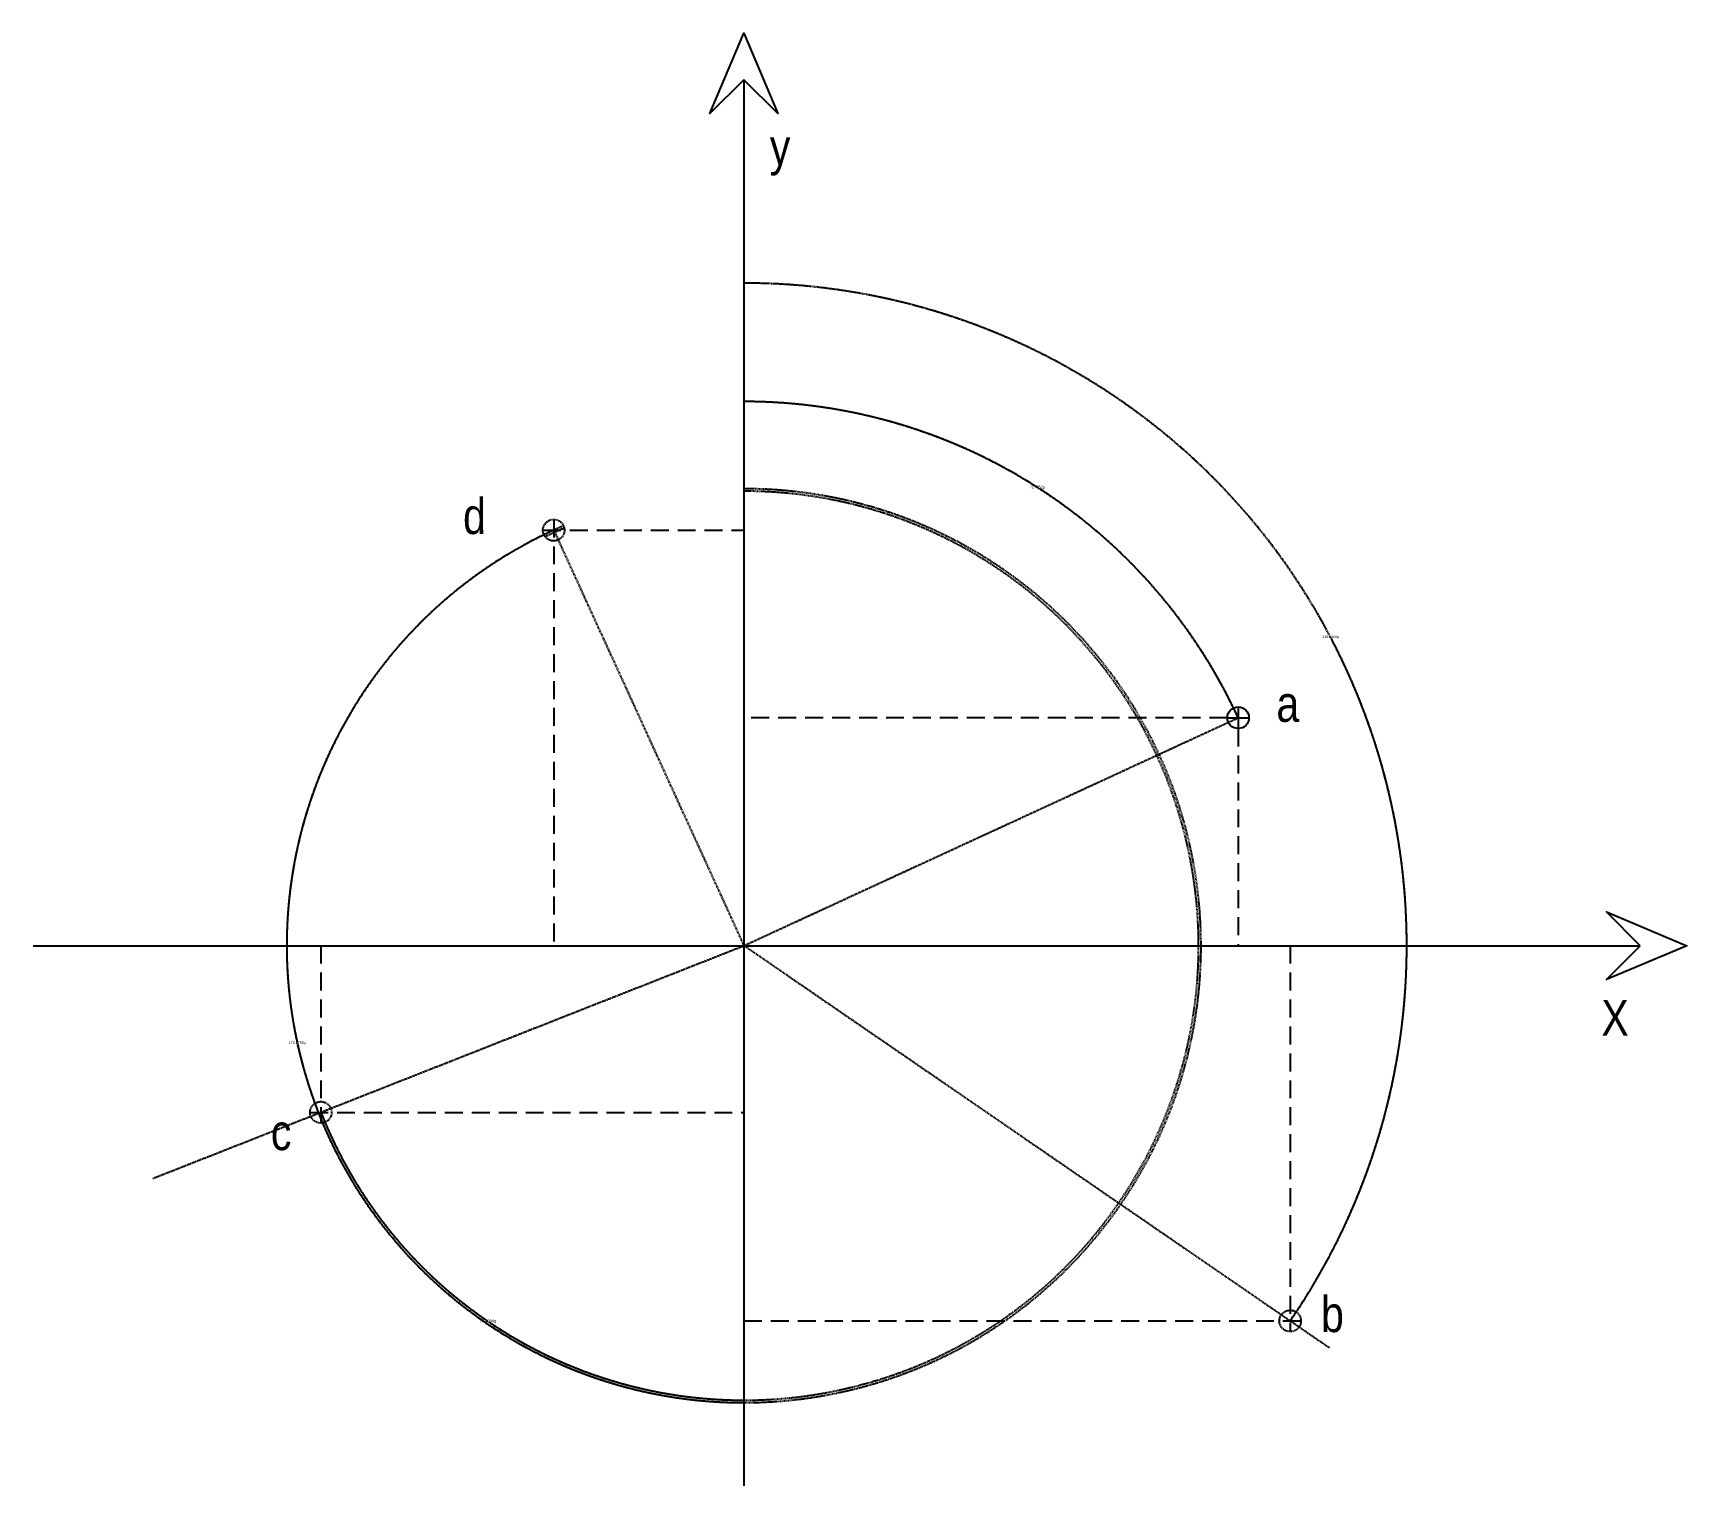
# Model space of a CAD drawing. Header units: metres. Extents: x -178 to 283, y -140 to 264.
import ezdxf

# ---------------------------------------------------------------- set-up
doc = ezdxf.new("R2010")
doc.units = ezdxf.units.M
doc.header["$MEASUREMENT"] = 0
doc.linetypes.add('TRATTEGGIATA', pattern=[0.75, 0.5, -0.25])
doc.linetypes.add('TRATTEGGIATA2', pattern=[0.375, 0.25, -0.125])
doc.styles.get("Standard").update_dxf_attribs({"font": 'arial.ttf'})
doc.styles.add('TECHNIC LITE', font='techl___.ttf', dxfattribs={"height": 0.7})
doc.dimstyles.get("Standard").update_dxf_attribs({"dimtxt": 0.18, "dimasz": 0.18, "dimexe": 0.18, "dimexo": 0.0625, "dimgap": 0.09, "dimtad": 0, "dimtih": 1, "dimtoh": 1, "dimdec": 4, "dimzin": 0, "dimdsep": 46, "dimtxsty": 'Standard', "dimcen": 0.09, "dimaunit": 2, "dimadec": 4, "dimazin": 0, "dimtfac": 1, "dimtdec": 4, "dimtofl": 0, "dimtmove": 0, "dimatfit": 3, "dimfxl": 1, "dimtolj": 1, "dimtzin": 0, "dimarcsym": 0})

# ---------------------------------------------------------------- blocks, each defined once
blk = doc.blocks.new('*D19')
at = {"color": 0, "linetype": 'TRATTEGGIATA2', "lineweight": -2, "transparency": 16777216}
for start, end in [(57.7655, 89.9318), (24.8313, 57.0016)]:
    blk.add_arc((20.15, 10.4), 151.48, start, end, dxfattribs=at)
at = {"color": 0, "linetype": 'TRATTEGGIATA2', "transparency": 16777216}
for points in [[(20.33, 161.85), (20.33, 161.91), (20.15, 161.88)], [(157.65, 74.03), (157.6, 74.01), (157.7, 73.85)]]:
    blk.add_solid(points, dxfattribs=at)
at = {"layer": 'Defpoints', "color": 0, "linetype": 'TRATTEGGIATA2', "transparency": 16777216}
for p in [(20.15, 251.48), (124.4, 120.3), (157.7, 73.85), (20.15, 10.4), (20.15, -140)]:
    blk.add_point(p, dxfattribs=at)
at = {"color": 0, "linetype": 'TRATTEGGIATA2', "transparency": 16777216, "insert": (101.8, 137.99), "char_height": 0.18, "attachment_point": 5}
blk.add_mtext('\\A1;{\\H3.8889x;72.4852g}', dxfattribs=at)
blk = doc.blocks.new('*D20')
at = {"color": 0, "linetype": 'TRATTEGGIATA2', "lineweight": -2, "transparency": 16777216}
for start, end in [(27.9399, 89.944), (325.5534, 27.5578)]:
    blk.add_arc((20.15, 10.4), 184.46, start, end, dxfattribs=at)
at = {"color": 0, "linetype": 'TRATTEGGIATA2', "transparency": 16777216}
for points in [[(20.33, 194.83), (20.33, 194.89), (20.15, 194.86)], [(172.29, -93.95), (172.24, -93.91), (172.16, -94.08)]]:
    blk.add_solid(points, dxfattribs=at)
at = {"layer": 'Defpoints', "color": 0, "linetype": 'TRATTEGGIATA2', "transparency": 16777216}
for p in [(20.15, 251.48), (203.23, 32.88), (20.15, 10.4), (183.1, -101.6), (20.15, -140)]:
    blk.add_point(p, dxfattribs=at)
at = {"color": 0, "linetype": 'TRATTEGGIATA2', "transparency": 16777216, "insert": (183.39, 96.29), "char_height": 0.18, "attachment_point": 5}
blk.add_mtext('\\A1;{\\H3.8889x;138.3360g}', dxfattribs=at)
blk = doc.blocks.new('*D21')
at = {"color": 0, "linetype": 'TRATTEGGIATA2', "lineweight": -2, "transparency": 16777216}
for start, end in [(201.5829, 235.2635), (236.244, 269.9184)]:
    blk.add_arc((20.15, 10.4), 126.53, start, end, dxfattribs=at)
at = {"color": 0, "linetype": 'TRATTEGGIATA2', "transparency": 16777216}
for points in [[(-97.53, -36.15), (-97.48, -36.13), (-97.57, -35.97)], [(19.97, -116.09), (19.97, -116.15), (20.15, -116.12)]]:
    blk.add_solid(points, dxfattribs=at)
at = {"layer": 'Defpoints', "color": 0, "linetype": 'TRATTEGGIATA2', "transparency": 16777216}
for p in [(20.15, 251.48), (20.15, 10.4), (-144.33, -54.39), (-70.35, -78.02), (20.15, -140)]:
    blk.add_point(p, dxfattribs=at)
at = {"color": 0, "linetype": 'TRATTEGGIATA2', "transparency": 16777216, "insert": (-51.06, -94.18), "char_height": 0.18, "attachment_point": 5}
blk.add_mtext('\\A1;{\\H4.4444x;76.1094g}', dxfattribs=at)
blk = doc.blocks.new('*D22')
at = {"color": 0, "linetype": 'TRATTEGGIATA2', "lineweight": -2, "transparency": 16777216}
for start, end in [(114.6697, 192.0434), (192.5453, 269.9188)]:
    blk.add_arc((20.15, 10.4), 127.21, start, end, dxfattribs=at)
at = {"color": 0, "linetype": 'TRATTEGGIATA2', "transparency": 16777216}
for points in [[(-32.96, 126.03), (-32.93, 125.97), (-32.78, 126.07)], [(19.97, -116.77), (19.97, -116.83), (20.15, -116.8)]]:
    blk.add_solid(points, dxfattribs=at)
at = {"layer": 'Defpoints', "color": 0, "linetype": 'TRATTEGGIATA2', "transparency": 16777216}
for p in [(20.15, 251.48), (-32.78, 126.07), (-103.48, 40.33), (20.15, 10.4), (20.15, -140)]:
    blk.add_point(p, dxfattribs=at)
at = {"color": 0, "linetype": 'TRATTEGGIATA2', "transparency": 16777216, "insert": (-104.14, -16.68), "char_height": 0.18, "attachment_point": 5}
blk.add_mtext('\\A1;{\\H3.8889x;172.6792g}', dxfattribs=at)

msp = doc.modelspace()

# ---------------------------------------------------------------- linework, layer by layer
for p, q in [((20.15088, 251.4785), (20.15014, -140.0039)), ((-177.64591, 10.40461), (269.56878, 10.40461))]:
    msp.add_line(p, q)
at = {"color": 1, "linetype": 'TRATTEGGIATA', "ltscale": 10}
for p, q in [((-32.77986, 129.07461), (-32.77986, 10.40461)), ((-35.77986, 126.07461), (20.15014, 126.07461))]:
    msp.add_line(p, q, dxfattribs=at)
at = {"linetype": 'TRATTEGGIATA2'}
for p, q in [((-32.77986, 126.07461), (20.15014, 10.40461)), ((20.15014, 10.40461), (157.70014, 73.85461)), ((-144.32544, -54.38865), (20.15014, 10.40461)), ((183.09807, -101.59697), (20.15014, 10.40461))]:
    msp.add_line(p, q, dxfattribs=at)
at = {"color": 3, "linetype": 'TRATTEGGIATA', "ltscale": 10}
for p, q in [((154.70014, 73.85461), (20.15014, 73.85461)), ((157.70014, 70.85461), (157.70014, 10.40461))]:
    msp.add_line(p, q, dxfattribs=at)
at = {"color": 7}
for p, q in [((154.70014, 73.85461), (160.70014, 73.85461)), ((157.70014, 76.85461), (157.70014, 70.85461))]:
    msp.add_line(p, q, dxfattribs=at)
at = {"color": 2, "linetype": 'TRATTEGGIATA', "ltscale": 10}
for p, q in [((-97.56986, 10.40461), (-97.56986, -39.00539)), ((-100.56986, -36.00539), (20.15014, -36.00539))]:
    msp.add_line(p, q, dxfattribs=at)
at = {"color": 4, "linetype": 'TRATTEGGIATA', "ltscale": 10}
for p, q in [((172.17014, 10.40461), (172.17014, -97.06539)), ((20.15014, -94.06539), (175.17014, -94.06539))]:
    msp.add_line(p, q, dxfattribs=at)
for points in [[(20.15106, 251.47869), (10.71634, 242.04396), (20.15106, 264.46915), (29.58578, 242.04396), (20.15106, 251.47869)], [(269.56878, 10.40461), (260.13406, 19.83933), (282.55925, 10.40461), (260.13406, 0.96989), (269.56878, 10.40461)]]:
    msp.add_lwpolyline(points)
at = {"linetype": 'TRATTEGGIATA2'}
for centre in [(-32.77986, 126.07461), (-97.56986, -36.00539), (172.17014, -94.06539)]:
    msp.add_circle(centre, 3, dxfattribs=at)
at = {"color": 7}
msp.add_circle((157.70014, 73.85461), 3, dxfattribs=at)
at = {"linetype": 'TRATTEGGIATA2'}
for centre, radius, start, end in [((20.1505, 10.40436), 184.45568, 325.497476, 89.999916), ((20.15014, 10.40461), 151.47906, 24.7817665, 89.9997253), ((20.15042, 10.40474), 127.20508, 113.237438, 89.9998918), ((20.15026, 10.40434), 126.52506, 201.5012563, 89.9998189), ((20.15026, 10.40434), 126.52506, 113.2689725, 115.9082074)]:
    msp.add_arc(centre, radius, start, end, dxfattribs=at)

# ---------------------------------------------------------------- texts
at = {"color": 7, "style": 'TECHNIC LITE'}
for s, p in [('y', (27.35717, 227.77896)), ('d', (-58.00433, 124.99898)), ('a', (168.31746, 72.72076)), ('X', (258.74277, -14.69681)), ('c', (-111.48624, -46.5174)), ('b', (180.7417, -97.16888))]:
    msp.add_text(s, height=10, dxfattribs=at).set_placement(p)

# ---------------------------------------------------------------- dimensions: what is measured, and where the dimension line sits
at = {"linetype": 'TRATTEGGIATA2'}
for base, line1, text, picture, middle in [((-70.35005, -78.01659), ((-144.32544, -54.38865), (20.15014, 10.40461)), '{\\H4.4444x;<>}', '*D21', (-51.0575, -94.18063)), ((-103.48397, 40.33175), ((-32.77986, 126.07461), (20.15014, 10.40461)), '{\\H3.8889x;<>}', '*D22', (-104.13747, -16.68207)), ((124.40463, 120.29955), ((20.15014, 10.40461), (157.70014, 73.85461)), '{\\H3.8889x;<>}', '*D19', (101.80378, 137.99212)), ((203.23197, 32.87843), ((183.09807, -101.59697), (20.15014, 10.40461)), '{\\H3.8889x;<>}', '*D20', (183.39348, 96.28595))]:
    dim = msp.add_angular_dim_2l(base=base, line1=line1, line2=((20.15088, 251.4785), (20.15014, -140.0039)), text=text, dimstyle='Standard', dxfattribs=at)
    dim.commit()
    dim.dimension.update_dxf_attribs({"geometry": picture, "text_midpoint": middle})

doc.saveas('drawing.dxf')
